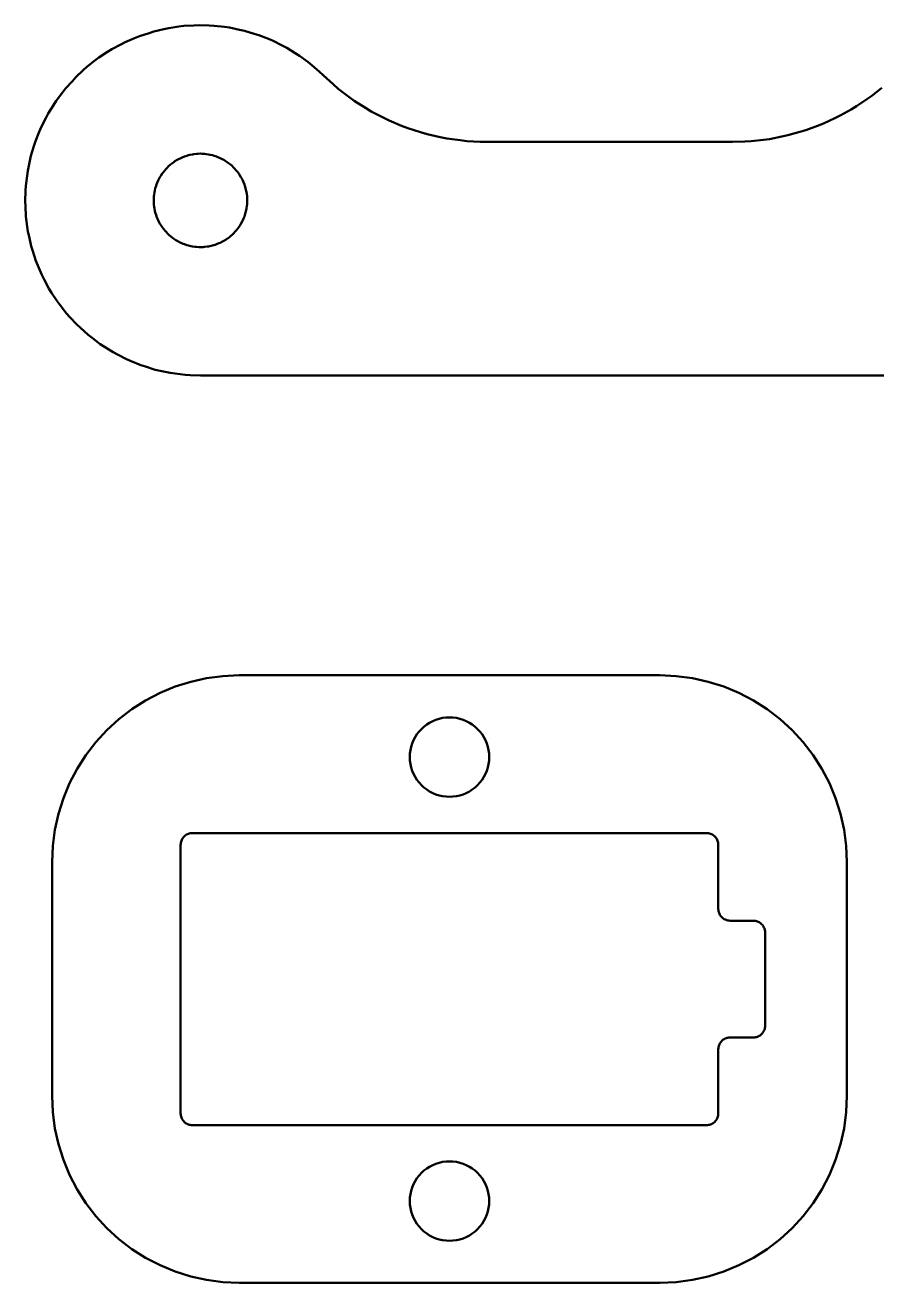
# Model space of a CAD drawing. Header units: millimetres. Extents: x 85 to 212, y 78 to 132.
# Drawn here: x 84.8 to 121.2, y 78.5 to 132.3 of the extents above; entities that cross this region are included whole.
import ezdxf

# ---------------------------------------------------------------- set-up
doc = ezdxf.new("R2010")
doc.units = ezdxf.units.MM
doc.layers.add('Visible (ISO)', color=7, linetype='Continuous', lineweight=50)

msp = doc.modelspace()

# ---------------------------------------------------------------- linework, layer by layer
at = {"layer": 'Visible (ISO)'}
for p, q in [((89.634, 131.806), (90.048, 131.94)), ((90.048, 131.94), (90.255, 132.007)), ((90.255, 132.007), (90.679, 132.105)), ((90.679, 132.105), (90.891, 132.153)), ((90.891, 132.153), (91.322, 132.214)), ((91.322, 132.214), (91.537, 132.244)), ((91.537, 132.244), (91.972, 132.266)), ((91.972, 132.266), (92.189, 132.277)), ((92.189, 132.277), (92.624, 132.262)), ((92.624, 132.262), (92.841, 132.254)), ((92.841, 132.254), (93.273, 132.201)), ((93.273, 132.201), (93.489, 132.175)), ((93.489, 132.175), (93.914, 132.084)), ((93.914, 132.084), (94.127, 132.039)), ((94.127, 132.039), (94.543, 131.912)), ((94.543, 131.912), (94.751, 131.848)), ((88.456, 131.247), (88.84, 131.451)), ((88.84, 131.451), (89.033, 131.552)), ((89.033, 131.552), (89.433, 131.722)), ((89.433, 131.722), (89.634, 131.806)), ((94.751, 131.848), (95.155, 131.685)), ((95.155, 131.685), (95.356, 131.604)), ((95.356, 131.604), (95.744, 131.407)), ((95.744, 131.407), (95.938, 131.308)), ((87.736, 130.759), (87.908, 130.893)), ((87.908, 130.893), (88.273, 131.129)), ((88.273, 131.129), (88.456, 131.247)), ((95.938, 131.308), (96.307, 131.078)), ((96.307, 131.078), (96.492, 130.963)), ((96.492, 130.963), (96.839, 130.701)), ((86.914, 130.048), (87.233, 130.344)), ((87.233, 130.344), (87.393, 130.492)), ((87.393, 130.492), (87.736, 130.759)), ((96.839, 130.701), (97.013, 130.571)), ((97.013, 130.571), (97.337, 130.28)), ((97.337, 130.28), (97.499, 130.135)), ((86.476, 129.564), (86.768, 129.887)), ((86.768, 129.887), (86.914, 130.048)), ((97.499, 130.135), (97.926, 129.751)), ((97.926, 129.751), (98.139, 129.559)), ((86.082, 129.044), (86.345, 129.391)), ((86.345, 129.391), (86.476, 129.564)), ((98.139, 129.559), (98.598, 129.214)), ((98.598, 129.214), (98.827, 129.041)), ((120.755, 129.107), (120.975, 129.257)), ((120.975, 129.257), (121.39, 129.593)), ((85.734, 128.492), (85.966, 128.86)), ((85.966, 128.86), (86.082, 129.044)), ((98.827, 129.041), (99.313, 128.736)), ((99.313, 128.736), (99.556, 128.583)), ((119.621, 128.408), (120.084, 128.673)), ((120.084, 128.673), (120.315, 128.806)), ((120.315, 128.806), (120.755, 129.107)), ((85.436, 127.912), (85.635, 128.299)), ((85.635, 128.299), (85.734, 128.492)), ((99.556, 128.583), (100.067, 128.322)), ((100.067, 128.322), (100.323, 128.191)), ((100.323, 128.191), (100.854, 127.974)), ((118.897, 128.067), (119.38, 128.294)), ((119.38, 128.294), (119.621, 128.408)), ((85.19, 127.308), (85.354, 127.71)), ((85.354, 127.71), (85.436, 127.912)), ((100.854, 127.974), (101.12, 127.865)), ((101.12, 127.865), (101.668, 127.695)), ((101.668, 127.695), (101.942, 127.61)), ((101.942, 127.61), (102.503, 127.487)), ((117.38, 127.564), (117.893, 127.712)), ((117.893, 127.712), (118.149, 127.785)), ((118.149, 127.785), (118.648, 127.973)), ((118.648, 127.973), (118.897, 128.067)), ((84.996, 126.684), (85.125, 127.1)), ((85.125, 127.1), (85.19, 127.308)), ((102.503, 127.487), (102.783, 127.426)), ((102.783, 127.426), (103.353, 127.352)), ((103.353, 127.352), (103.637, 127.315)), ((103.637, 127.315), (104.211, 127.29)), ((104.211, 127.29), (104.497, 127.278)), ((104.497, 127.278), (107.999, 127.278)), ((107.999, 127.278), (115.003, 127.278)), ((115.003, 127.278), (115.535, 127.299)), ((115.535, 127.299), (115.802, 127.31)), ((115.802, 127.31), (116.331, 127.373)), ((116.331, 127.373), (116.596, 127.405)), ((116.596, 127.405), (117.119, 127.511)), ((117.119, 127.511), (117.38, 127.564)), ((84.95, 126.472), (84.996, 126.684)), ((91.25, 126.51), (91.158, 126.451)), ((91.308, 126.54), (91.25, 126.51)), ((91.405, 126.59), (91.308, 126.54)), ((91.465, 126.615), (91.405, 126.59)), ((91.566, 126.657), (91.465, 126.615)), ((91.628, 126.677), (91.566, 126.657)), ((91.732, 126.709), (91.628, 126.677)), ((91.796, 126.724), (91.732, 126.709)), ((91.903, 126.747), (91.796, 126.724)), ((91.968, 126.756), (91.903, 126.747)), ((92.076, 126.77), (91.968, 126.756)), ((92.141, 126.773), (92.076, 126.77)), ((92.25, 126.778), (92.141, 126.773)), ((92.315, 126.775), (92.25, 126.778)), ((92.424, 126.77), (92.315, 126.775)), ((92.489, 126.761), (92.424, 126.77)), ((92.597, 126.747), (92.489, 126.761)), ((92.661, 126.733), (92.597, 126.747)), ((92.768, 126.709), (92.661, 126.733)), ((92.83, 126.69), (92.768, 126.709)), ((92.934, 126.657), (92.83, 126.69)), ((92.994, 126.632), (92.934, 126.657)), ((93.095, 126.59), (92.994, 126.632)), ((93.153, 126.56), (93.095, 126.59)), ((93.25, 126.51), (93.153, 126.56)), ((93.305, 126.474), (93.25, 126.51)), ((84.831, 125.831), (84.858, 126.046)), ((84.858, 126.046), (84.95, 126.472)), ((90.651, 125.977), (90.612, 125.925)), ((90.718, 126.063), (90.651, 125.977)), ((90.762, 126.111), (90.718, 126.063)), ((90.836, 126.192), (90.762, 126.111)), ((90.884, 126.236), (90.836, 126.192)), ((90.964, 126.31), (90.884, 126.236)), ((91.016, 126.349), (90.964, 126.31)), ((91.103, 126.416), (91.016, 126.349)), ((91.158, 126.451), (91.103, 126.416)), ((93.397, 126.416), (93.305, 126.474)), ((93.449, 126.376), (93.397, 126.416)), ((93.536, 126.31), (93.449, 126.376)), ((93.584, 126.265), (93.536, 126.31)), ((93.664, 126.192), (93.584, 126.265)), ((93.708, 126.144), (93.664, 126.192)), ((93.782, 126.063), (93.708, 126.144)), ((93.822, 126.011), (93.782, 126.063)), ((93.888, 125.925), (93.822, 126.011)), ((84.776, 125.399), (84.831, 125.831)), ((90.371, 125.462), (90.338, 125.358)), ((90.396, 125.522), (90.371, 125.462)), ((90.437, 125.623), (90.396, 125.522)), ((90.468, 125.681), (90.437, 125.623)), ((90.518, 125.778), (90.468, 125.681)), ((90.553, 125.833), (90.518, 125.778)), ((90.612, 125.925), (90.553, 125.833)), ((93.923, 125.87), (93.888, 125.925)), ((93.982, 125.778), (93.923, 125.87)), ((94.012, 125.72), (93.982, 125.778)), ((94.063, 125.623), (94.012, 125.72)), ((94.088, 125.562), (94.063, 125.623)), ((94.129, 125.462), (94.088, 125.562)), ((94.149, 125.399), (94.129, 125.462)), ((84.75, 124.747), (84.767, 125.182)), ((84.767, 125.182), (84.776, 125.399)), ((90.258, 124.952), (90.253, 124.843)), ((90.266, 125.017), (90.258, 124.952)), ((90.28, 125.125), (90.266, 125.017)), ((90.295, 125.189), (90.28, 125.125)), ((90.318, 125.295), (90.295, 125.189)), ((90.338, 125.358), (90.318, 125.295)), ((94.182, 125.295), (94.149, 125.399)), ((94.196, 125.231), (94.182, 125.295)), ((94.22, 125.125), (94.196, 125.231)), ((94.228, 125.06), (94.22, 125.125)), ((94.242, 124.952), (94.228, 125.06)), ((94.245, 124.886), (94.242, 124.952)), ((94.25, 124.778), (94.245, 124.886)), ((84.76, 124.53), (84.75, 124.747)), ((84.781, 124.095), (84.76, 124.53)), ((90.253, 124.843), (90.25, 124.778)), ((90.25, 124.778), (90.255, 124.669)), ((90.255, 124.669), (90.258, 124.603)), ((90.258, 124.603), (90.272, 124.495)), ((90.272, 124.495), (90.28, 124.43)), ((90.28, 124.43), (90.304, 124.324)), ((94.182, 124.26), (94.205, 124.366)), ((94.205, 124.366), (94.22, 124.43)), ((94.22, 124.43), (94.234, 124.538)), ((94.234, 124.538), (94.242, 124.603)), ((94.242, 124.603), (94.247, 124.712)), ((94.247, 124.712), (94.25, 124.778)), ((84.81, 123.88), (84.781, 124.095)), ((84.869, 123.448), (84.81, 123.88)), ((90.304, 124.324), (90.318, 124.26)), ((90.318, 124.26), (90.351, 124.156)), ((90.351, 124.156), (90.371, 124.094)), ((90.371, 124.094), (90.412, 123.993)), ((90.412, 123.993), (90.437, 123.932)), ((90.437, 123.932), (90.488, 123.836)), ((90.488, 123.836), (90.518, 123.778)), ((93.982, 123.778), (94.032, 123.874)), ((94.032, 123.874), (94.063, 123.932)), ((94.063, 123.932), (94.104, 124.033)), ((94.104, 124.033), (94.129, 124.094)), ((94.129, 124.094), (94.162, 124.198)), ((94.162, 124.198), (94.182, 124.26)), ((84.917, 123.236), (84.869, 123.448)), ((90.518, 123.778), (90.577, 123.686)), ((90.577, 123.686), (90.612, 123.63)), ((90.612, 123.63), (90.678, 123.544)), ((90.678, 123.544), (90.718, 123.492)), ((90.718, 123.492), (90.792, 123.412)), ((90.792, 123.412), (90.836, 123.363)), ((90.836, 123.363), (90.916, 123.29)), ((90.916, 123.29), (90.964, 123.245)), ((93.536, 123.245), (93.616, 123.319)), ((93.616, 123.319), (93.664, 123.363)), ((93.664, 123.363), (93.738, 123.444)), ((93.738, 123.444), (93.782, 123.492)), ((93.782, 123.492), (93.848, 123.578)), ((93.848, 123.578), (93.888, 123.63)), ((93.888, 123.63), (93.947, 123.722)), ((93.947, 123.722), (93.982, 123.778)), ((85.012, 122.812), (84.917, 123.236)), ((85.078, 122.605), (85.012, 122.812)), ((90.964, 123.245), (91.051, 123.179)), ((91.051, 123.179), (91.103, 123.139)), ((91.103, 123.139), (91.195, 123.081)), ((91.195, 123.081), (91.25, 123.045)), ((91.25, 123.045), (91.347, 122.995)), ((91.347, 122.995), (91.405, 122.965)), ((91.405, 122.965), (91.505, 122.923)), ((91.505, 122.923), (91.566, 122.898)), ((91.566, 122.898), (91.67, 122.865)), ((91.67, 122.865), (91.732, 122.846)), ((91.732, 122.846), (91.839, 122.822)), ((91.839, 122.822), (91.903, 122.808)), ((91.903, 122.808), (92.011, 122.794)), ((92.011, 122.794), (92.076, 122.785)), ((92.076, 122.785), (92.185, 122.78)), ((92.185, 122.78), (92.25, 122.778)), ((92.25, 122.778), (92.359, 122.782)), ((92.359, 122.782), (92.424, 122.785)), ((92.424, 122.785), (92.532, 122.799)), ((92.532, 122.799), (92.597, 122.808)), ((92.597, 122.808), (92.704, 122.832)), ((92.704, 122.832), (92.768, 122.846)), ((92.768, 122.846), (92.872, 122.878)), ((92.872, 122.878), (92.934, 122.898)), ((92.934, 122.898), (93.035, 122.94)), ((93.035, 122.94), (93.095, 122.965)), ((93.095, 122.965), (93.192, 123.015)), ((93.192, 123.015), (93.25, 123.045)), ((93.25, 123.045), (93.342, 123.104)), ((93.342, 123.104), (93.397, 123.139)), ((93.397, 123.139), (93.484, 123.206)), ((93.484, 123.206), (93.536, 123.245)), ((85.21, 122.19), (85.078, 122.605)), ((85.294, 121.989), (85.21, 122.19)), ((85.462, 121.588), (85.294, 121.989)), ((85.563, 121.395), (85.462, 121.588)), ((85.765, 121.01), (85.563, 121.395)), ((85.882, 120.827), (85.765, 121.01)), ((86.117, 120.46), (85.882, 120.827)), ((86.25, 120.288), (86.117, 120.46)), ((86.516, 119.944), (86.25, 120.288)), ((86.663, 119.784), (86.516, 119.944)), ((86.958, 119.463), (86.663, 119.784)), ((87.118, 119.317), (86.958, 119.463)), ((87.439, 119.023), (87.118, 119.317)), ((87.612, 118.891), (87.439, 119.023)), ((87.958, 118.627), (87.612, 118.891)), ((88.142, 118.51), (87.958, 118.627)), ((88.509, 118.277), (88.142, 118.51)), ((88.702, 118.177), (88.509, 118.277)), ((89.088, 117.977), (88.702, 118.177)), ((89.289, 117.894), (89.088, 117.977)), ((89.691, 117.728), (89.289, 117.894)), ((89.899, 117.662), (89.691, 117.728)), ((90.314, 117.532), (89.899, 117.662)), ((90.526, 117.485), (90.314, 117.532)), ((90.951, 117.391), (90.526, 117.485)), ((91.167, 117.363), (90.951, 117.391)), ((91.598, 117.306), (91.167, 117.363)), ((91.815, 117.296), (91.598, 117.306)), ((92.25, 117.278), (91.815, 117.296)), ((115.479, 117.278), (92.25, 117.278)), ((127.094, 117.278), (115.479, 117.278)), ((93.204, 104.422), (92.512, 104.331)), ((93.902, 104.452), (93.204, 104.422)), ((111.902, 104.452), (93.902, 104.452)), ((112.599, 104.422), (111.902, 104.452)), ((113.291, 104.331), (112.599, 104.422)), ((91.165, 103.97), (90.521, 103.703)), ((91.831, 104.179), (91.165, 103.97)), ((92.512, 104.331), (91.831, 104.179)), ((113.972, 104.179), (113.291, 104.331)), ((114.638, 103.97), (113.972, 104.179)), ((115.283, 103.703), (114.638, 103.97)), ((89.902, 103.38), (89.313, 103.005)), ((90.521, 103.703), (89.902, 103.38)), ((115.902, 103.38), (115.283, 103.703)), ((116.49, 103.005), (115.902, 103.38)), ((89.313, 103.005), (88.759, 102.58)), ((117.044, 102.58), (116.49, 103.005)), ((88.759, 102.58), (88.245, 102.109)), ((101.809, 102.254), (101.926, 102.345)), ((101.926, 102.345), (102.052, 102.424)), ((102.052, 102.424), (102.183, 102.493)), ((102.183, 102.493), (102.32, 102.55)), ((102.32, 102.55), (102.462, 102.594)), ((102.462, 102.594), (102.606, 102.626)), ((102.606, 102.626), (102.753, 102.646)), ((102.753, 102.646), (102.902, 102.652)), ((102.902, 102.652), (103.05, 102.646)), ((103.05, 102.646), (103.197, 102.626)), ((103.197, 102.626), (103.342, 102.594)), ((103.342, 102.594), (103.483, 102.55)), ((103.483, 102.55), (103.62, 102.493)), ((103.62, 102.493), (103.752, 102.424)), ((103.752, 102.424), (103.877, 102.345)), ((103.877, 102.345), (103.994, 102.254)), ((117.558, 102.109), (117.044, 102.58)), ((88.245, 102.109), (87.773, 101.594)), ((101.361, 101.67), (101.429, 101.802)), ((101.429, 101.802), (101.509, 101.927)), ((101.509, 101.927), (101.599, 102.045)), ((101.599, 102.045), (101.699, 102.154)), ((101.699, 102.154), (101.809, 102.254)), ((103.994, 102.254), (104.104, 102.154)), ((104.104, 102.154), (104.204, 102.045)), ((104.204, 102.045), (104.294, 101.927)), ((104.294, 101.927), (104.374, 101.802)), ((104.374, 101.802), (104.442, 101.67)), ((118.03, 101.594), (117.558, 102.109)), ((87.773, 101.594), (87.348, 101.041)), ((101.208, 101.1), (101.227, 101.247)), ((101.227, 101.247), (101.259, 101.392)), ((101.259, 101.392), (101.304, 101.533)), ((101.304, 101.533), (101.361, 101.67)), ((104.442, 101.67), (104.499, 101.533)), ((104.499, 101.533), (104.544, 101.392)), ((104.544, 101.392), (104.576, 101.247)), ((104.576, 101.247), (104.595, 101.1)), ((118.455, 101.041), (118.03, 101.594)), ((87.348, 101.041), (86.973, 100.452)), ((101.202, 100.952), (101.208, 101.1)), ((101.208, 100.804), (101.202, 100.952)), ((101.227, 100.657), (101.208, 100.804)), ((101.259, 100.512), (101.227, 100.657)), ((104.576, 100.657), (104.544, 100.512)), ((104.595, 100.804), (104.576, 100.657)), ((104.595, 101.1), (104.602, 100.952)), ((104.602, 100.952), (104.595, 100.804)), ((118.83, 100.452), (118.455, 101.041)), ((86.973, 100.452), (86.651, 99.833)), ((101.304, 100.371), (101.259, 100.512)), ((101.361, 100.234), (101.304, 100.371)), ((101.429, 100.102), (101.361, 100.234)), ((104.442, 100.234), (104.374, 100.102)), ((104.499, 100.371), (104.442, 100.234)), ((104.544, 100.512), (104.499, 100.371)), ((119.152, 99.833), (118.83, 100.452)), ((86.651, 99.833), (86.384, 99.188)), ((101.509, 99.977), (101.429, 100.102)), ((101.599, 99.859), (101.509, 99.977)), ((101.699, 99.75), (101.599, 99.859)), ((101.809, 99.65), (101.699, 99.75)), ((101.926, 99.559), (101.809, 99.65)), ((103.994, 99.65), (103.877, 99.559)), ((104.104, 99.75), (103.994, 99.65)), ((104.204, 99.859), (104.104, 99.75)), ((104.294, 99.977), (104.204, 99.859)), ((104.374, 100.102), (104.294, 99.977)), ((119.419, 99.188), (119.152, 99.833)), ((86.384, 99.188), (86.174, 98.523)), ((102.052, 99.48), (101.926, 99.559)), ((102.183, 99.411), (102.052, 99.48)), ((102.32, 99.355), (102.183, 99.411)), ((102.462, 99.31), (102.32, 99.355)), ((102.606, 99.278), (102.462, 99.31)), ((102.753, 99.259), (102.606, 99.278)), ((102.902, 99.252), (102.753, 99.259)), ((103.05, 99.259), (102.902, 99.252)), ((103.197, 99.278), (103.05, 99.259)), ((103.342, 99.31), (103.197, 99.278)), ((103.483, 99.355), (103.342, 99.31)), ((103.62, 99.411), (103.483, 99.355)), ((103.752, 99.48), (103.62, 99.411)), ((103.877, 99.559), (103.752, 99.48)), ((119.629, 98.523), (119.419, 99.188)), ((86.174, 98.523), (86.023, 97.841)), ((119.78, 97.841), (119.629, 98.523)), ((86.023, 97.841), (85.932, 97.149)), ((91.448, 97.413), (91.469, 97.452)), ((91.469, 97.452), (91.492, 97.489)), ((91.492, 97.489), (91.519, 97.523)), ((91.519, 97.523), (91.548, 97.556)), ((91.548, 97.556), (91.58, 97.585)), ((91.58, 97.585), (91.615, 97.612)), ((91.615, 97.612), (91.652, 97.635)), ((91.652, 97.635), (91.69, 97.655)), ((91.69, 97.655), (91.731, 97.672)), ((91.731, 97.672), (91.772, 97.685)), ((91.772, 97.685), (91.815, 97.694)), ((91.815, 97.694), (91.858, 97.7)), ((91.858, 97.7), (91.902, 97.702)), ((91.902, 97.702), (113.902, 97.702)), ((113.902, 97.702), (113.945, 97.7)), ((113.945, 97.7), (113.988, 97.694)), ((113.988, 97.694), (114.031, 97.685)), ((114.031, 97.685), (114.073, 97.672)), ((114.073, 97.672), (114.113, 97.655)), ((114.113, 97.655), (114.152, 97.635)), ((114.152, 97.635), (114.188, 97.612)), ((114.188, 97.612), (114.223, 97.585)), ((114.223, 97.585), (114.255, 97.556)), ((114.255, 97.556), (114.285, 97.523)), ((114.285, 97.523), (114.311, 97.489)), ((114.311, 97.489), (114.335, 97.452)), ((114.335, 97.452), (114.355, 97.413)), ((119.871, 97.149), (119.78, 97.841)), ((85.932, 97.149), (85.902, 96.452)), ((91.402, 97.202), (91.403, 97.246)), ((91.402, 85.702), (91.402, 97.202)), ((91.403, 97.246), (91.409, 97.289)), ((91.409, 97.289), (91.419, 97.331)), ((91.419, 97.331), (91.432, 97.373)), ((91.432, 97.373), (91.448, 97.413)), ((114.355, 97.413), (114.371, 97.373)), ((114.371, 97.373), (114.385, 97.331)), ((114.385, 97.331), (114.394, 97.289)), ((114.394, 97.289), (114.4, 97.246)), ((114.4, 97.246), (114.402, 97.202)), ((114.402, 97.202), (114.402, 94.452)), ((119.902, 96.452), (119.871, 97.149)), ((85.902, 96.452), (85.902, 86.452)), ((119.902, 86.452), (119.902, 96.452)), ((114.402, 94.452), (114.403, 94.408)), ((114.403, 94.408), (114.409, 94.365)), ((114.409, 94.365), (114.419, 94.323)), ((114.419, 94.323), (114.432, 94.281)), ((114.432, 94.281), (114.448, 94.241)), ((114.448, 94.241), (114.469, 94.202)), ((114.469, 94.202), (114.492, 94.165)), ((114.492, 94.165), (114.519, 94.131)), ((114.519, 94.131), (114.548, 94.098)), ((114.548, 94.098), (114.58, 94.069)), ((114.58, 94.069), (114.615, 94.042)), ((114.615, 94.042), (114.652, 94.019)), ((114.652, 94.019), (114.69, 93.999)), ((114.69, 93.999), (114.731, 93.982)), ((114.731, 93.982), (114.772, 93.969)), ((114.772, 93.969), (114.815, 93.96)), ((114.815, 93.96), (114.858, 93.954)), ((114.858, 93.954), (114.902, 93.952)), ((114.902, 93.952), (115.902, 93.952)), ((115.902, 93.952), (115.945, 93.95)), ((115.945, 93.95), (115.988, 93.944)), ((115.988, 93.944), (116.031, 93.935)), ((116.031, 93.935), (116.073, 93.922)), ((116.073, 93.922), (116.113, 93.905)), ((116.113, 93.905), (116.152, 93.885)), ((116.152, 93.885), (116.188, 93.862)), ((116.188, 93.862), (116.223, 93.835)), ((116.223, 93.835), (116.255, 93.806)), ((116.255, 93.806), (116.285, 93.773)), ((116.285, 93.773), (116.311, 93.739)), ((116.311, 93.739), (116.335, 93.702)), ((116.335, 93.702), (116.355, 93.663)), ((116.355, 93.663), (116.371, 93.623)), ((116.371, 93.623), (116.385, 93.581)), ((116.385, 93.581), (116.394, 93.539)), ((116.394, 93.539), (116.4, 93.496)), ((116.4, 93.496), (116.402, 93.452)), ((116.402, 93.452), (116.402, 89.452)), ((116.394, 89.365), (116.385, 89.323)), ((116.4, 89.408), (116.394, 89.365)), ((116.402, 89.452), (116.4, 89.408)), ((114.58, 88.835), (114.548, 88.806)), ((114.615, 88.862), (114.58, 88.835)), ((114.652, 88.885), (114.615, 88.862)), ((114.69, 88.905), (114.652, 88.885)), ((114.731, 88.922), (114.69, 88.905)), ((114.772, 88.935), (114.731, 88.922)), ((114.815, 88.944), (114.772, 88.935)), ((114.858, 88.95), (114.815, 88.944)), ((114.902, 88.952), (114.858, 88.95)), ((115.902, 88.952), (114.902, 88.952)), ((115.945, 88.954), (115.902, 88.952)), ((115.988, 88.96), (115.945, 88.954)), ((116.031, 88.969), (115.988, 88.96)), ((116.073, 88.982), (116.031, 88.969)), ((116.113, 88.999), (116.073, 88.982)), ((116.152, 89.019), (116.113, 88.999)), ((116.188, 89.042), (116.152, 89.019)), ((116.223, 89.069), (116.188, 89.042)), ((116.255, 89.098), (116.223, 89.069)), ((116.285, 89.131), (116.255, 89.098)), ((116.311, 89.165), (116.285, 89.131)), ((116.335, 89.202), (116.311, 89.165)), ((116.355, 89.241), (116.335, 89.202)), ((116.371, 89.281), (116.355, 89.241)), ((116.385, 89.323), (116.371, 89.281)), ((114.403, 88.496), (114.402, 88.452)), ((114.402, 85.702), (114.402, 88.452)), ((114.409, 88.539), (114.403, 88.496)), ((114.419, 88.581), (114.409, 88.539)), ((114.432, 88.623), (114.419, 88.581)), ((114.448, 88.663), (114.432, 88.623)), ((114.469, 88.702), (114.448, 88.663)), ((114.492, 88.739), (114.469, 88.702)), ((114.519, 88.773), (114.492, 88.739)), ((114.548, 88.806), (114.519, 88.773)), ((85.902, 86.452), (85.932, 85.755)), ((119.871, 85.755), (119.902, 86.452)), ((85.932, 85.755), (86.023, 85.063)), ((91.403, 85.658), (91.402, 85.702)), ((91.409, 85.615), (91.403, 85.658)), ((91.419, 85.573), (91.409, 85.615)), ((114.394, 85.615), (114.385, 85.573)), ((114.4, 85.658), (114.394, 85.615)), ((114.402, 85.702), (114.4, 85.658)), ((119.78, 85.063), (119.871, 85.755)), ((86.023, 85.063), (86.174, 84.381)), ((91.432, 85.531), (91.419, 85.573)), ((91.448, 85.491), (91.432, 85.531)), ((91.469, 85.452), (91.448, 85.491)), ((91.492, 85.415), (91.469, 85.452)), ((91.519, 85.381), (91.492, 85.415)), ((91.548, 85.348), (91.519, 85.381)), ((91.58, 85.319), (91.548, 85.348)), ((91.615, 85.292), (91.58, 85.319)), ((91.652, 85.269), (91.615, 85.292)), ((91.69, 85.249), (91.652, 85.269)), ((91.731, 85.232), (91.69, 85.249)), ((91.772, 85.219), (91.731, 85.232)), ((91.815, 85.21), (91.772, 85.219)), ((91.858, 85.204), (91.815, 85.21)), ((91.902, 85.202), (91.858, 85.204)), ((113.902, 85.202), (91.902, 85.202)), ((113.945, 85.204), (113.902, 85.202)), ((113.988, 85.21), (113.945, 85.204)), ((114.031, 85.219), (113.988, 85.21)), ((114.073, 85.232), (114.031, 85.219)), ((114.113, 85.249), (114.073, 85.232)), ((114.152, 85.269), (114.113, 85.249)), ((114.188, 85.292), (114.152, 85.269)), ((114.223, 85.319), (114.188, 85.292)), ((114.255, 85.348), (114.223, 85.319)), ((114.285, 85.381), (114.255, 85.348)), ((114.311, 85.415), (114.285, 85.381)), ((114.335, 85.452), (114.311, 85.415)), ((114.355, 85.491), (114.335, 85.452)), ((114.371, 85.531), (114.355, 85.491)), ((114.385, 85.573), (114.371, 85.531)), ((119.629, 84.381), (119.78, 85.063)), ((86.174, 84.381), (86.384, 83.716)), ((119.419, 83.716), (119.629, 84.381)), ((86.384, 83.716), (86.651, 83.071)), ((102.052, 83.424), (102.183, 83.493)), ((102.183, 83.493), (102.32, 83.55)), ((102.32, 83.55), (102.462, 83.594)), ((102.462, 83.594), (102.606, 83.626)), ((102.606, 83.626), (102.753, 83.646)), ((102.753, 83.646), (102.902, 83.652)), ((102.902, 83.652), (103.05, 83.646)), ((103.05, 83.646), (103.197, 83.626)), ((103.197, 83.626), (103.342, 83.594)), ((103.342, 83.594), (103.483, 83.55)), ((103.483, 83.55), (103.62, 83.493)), ((103.62, 83.493), (103.752, 83.424)), ((119.152, 83.071), (119.419, 83.716)), ((86.651, 83.071), (86.973, 82.452)), ((101.429, 82.802), (101.509, 82.927)), ((101.509, 82.927), (101.599, 83.045)), ((101.599, 83.045), (101.699, 83.154)), ((101.699, 83.154), (101.809, 83.254)), ((101.809, 83.254), (101.926, 83.345)), ((101.926, 83.345), (102.052, 83.424)), ((103.752, 83.424), (103.877, 83.345)), ((103.877, 83.345), (103.994, 83.254)), ((103.994, 83.254), (104.104, 83.154)), ((104.104, 83.154), (104.204, 83.045)), ((104.204, 83.045), (104.294, 82.927)), ((104.294, 82.927), (104.374, 82.802)), ((118.83, 82.452), (119.152, 83.071)), ((86.973, 82.452), (87.348, 81.863)), ((101.227, 82.247), (101.259, 82.392)), ((101.259, 82.392), (101.304, 82.533)), ((101.304, 82.533), (101.361, 82.67)), ((101.361, 82.67), (101.429, 82.802)), ((104.374, 82.802), (104.442, 82.67)), ((104.442, 82.67), (104.499, 82.533)), ((104.499, 82.533), (104.544, 82.392)), ((104.544, 82.392), (104.576, 82.247)), ((118.455, 81.863), (118.83, 82.452)), ((87.348, 81.863), (87.773, 81.31)), ((101.202, 81.952), (101.208, 82.1)), ((101.208, 81.804), (101.202, 81.952)), ((101.208, 82.1), (101.227, 82.247)), ((104.576, 82.247), (104.595, 82.1)), ((104.595, 82.1), (104.602, 81.952)), ((104.602, 81.952), (104.595, 81.804)), ((118.03, 81.31), (118.455, 81.863)), ((87.773, 81.31), (88.245, 80.795)), ((101.227, 81.657), (101.208, 81.804)), ((101.259, 81.512), (101.227, 81.657)), ((101.304, 81.371), (101.259, 81.512)), ((101.361, 81.234), (101.304, 81.371)), ((104.499, 81.371), (104.442, 81.234)), ((104.544, 81.512), (104.499, 81.371)), ((104.576, 81.657), (104.544, 81.512)), ((104.595, 81.804), (104.576, 81.657)), ((117.558, 80.795), (118.03, 81.31)), ((88.245, 80.795), (88.759, 80.324)), ((101.429, 81.102), (101.361, 81.234)), ((101.509, 80.977), (101.429, 81.102)), ((101.599, 80.859), (101.509, 80.977)), ((101.699, 80.75), (101.599, 80.859)), ((101.809, 80.65), (101.699, 80.75)), ((104.104, 80.75), (103.994, 80.65)), ((104.204, 80.859), (104.104, 80.75)), ((104.294, 80.977), (104.204, 80.859)), ((104.374, 81.102), (104.294, 80.977)), ((104.442, 81.234), (104.374, 81.102)), ((117.044, 80.324), (117.558, 80.795)), ((88.759, 80.324), (89.313, 79.899)), ((101.926, 80.559), (101.809, 80.65)), ((102.052, 80.48), (101.926, 80.559)), ((102.183, 80.411), (102.052, 80.48)), ((102.32, 80.355), (102.183, 80.411)), ((102.462, 80.31), (102.32, 80.355)), ((102.606, 80.278), (102.462, 80.31)), ((102.753, 80.259), (102.606, 80.278)), ((102.902, 80.252), (102.753, 80.259)), ((103.05, 80.259), (102.902, 80.252)), ((103.197, 80.278), (103.05, 80.259)), ((103.342, 80.31), (103.197, 80.278)), ((103.483, 80.355), (103.342, 80.31)), ((103.62, 80.411), (103.483, 80.355)), ((103.752, 80.48), (103.62, 80.411)), ((103.877, 80.559), (103.752, 80.48)), ((103.994, 80.65), (103.877, 80.559)), ((116.49, 79.899), (117.044, 80.324)), ((89.313, 79.899), (89.902, 79.524)), ((115.902, 79.524), (116.49, 79.899)), ((89.902, 79.524), (90.521, 79.202)), ((90.521, 79.202), (91.165, 78.934)), ((114.638, 78.934), (115.283, 79.202)), ((115.283, 79.202), (115.902, 79.524)), ((91.165, 78.934), (91.831, 78.725)), ((91.831, 78.725), (92.512, 78.574)), ((113.291, 78.574), (113.972, 78.725)), ((113.972, 78.725), (114.638, 78.934)), ((92.512, 78.574), (93.204, 78.482)), ((93.204, 78.482), (93.902, 78.452)), ((93.902, 78.452), (111.902, 78.452)), ((111.902, 78.452), (112.599, 78.482)), ((112.599, 78.482), (113.291, 78.574))]:
    msp.add_line(p, q, dxfattribs=at)

doc.saveas('drawing.dxf')
